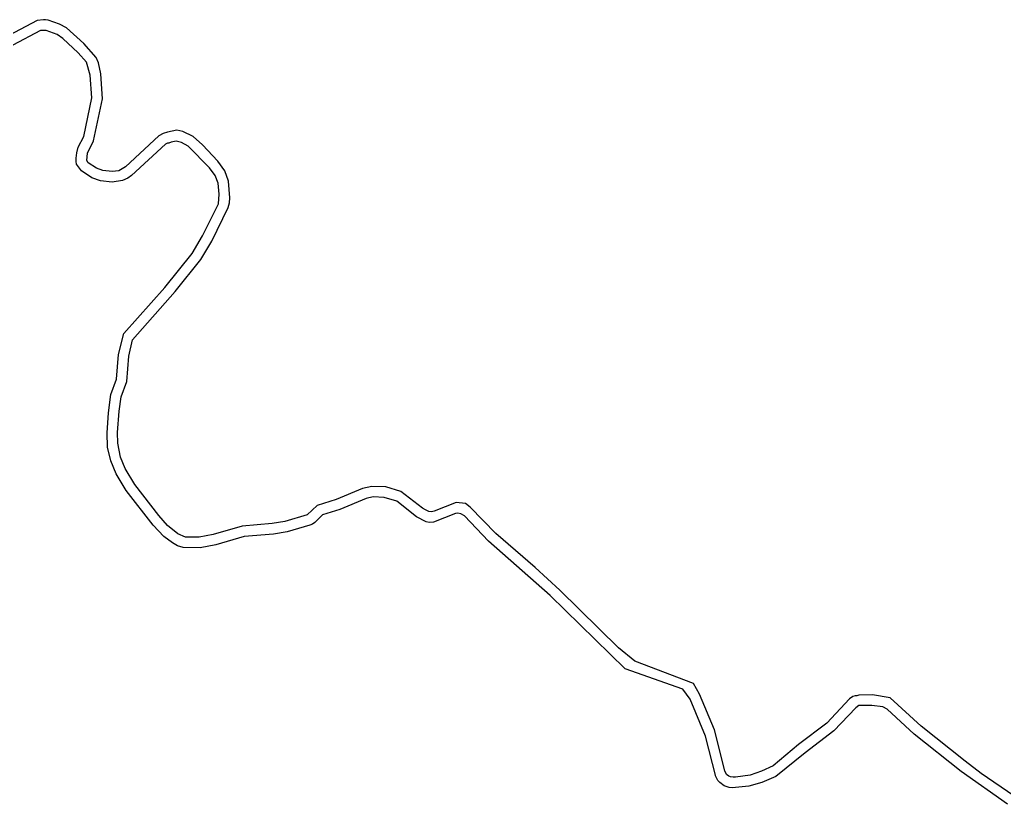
# Model space of a CAD drawing. Header units: inches. Extents: x 653559 to 669309, y 7245317 to 7256454.
# Drawn here: x 665384 to 666632, y 7252111 to 7253104 of the extents above; entities that cross this region are included whole.
import ezdxf

# ---------------------------------------------------------------- set-up
doc = ezdxf.new("R2010")
doc.units = ezdxf.units.IN
doc.header["$MEASUREMENT"] = 0
doc.layers.add('Cauce', color=5, linetype='Continuous')

msp = doc.modelspace()

# ---------------------------------------------------------------- linework, layer by layer
at = {"layer": 'Cauce', "color": 160}
msp.add_polyline3d([(666643.7, 7252121.4, 0), (666602.4, 7252149.8, 0), (666582.2, 7252165.1, 0), (666526.6, 7252209.4, 0), (666487, 7252245.3, 0), (666464.7, 7252249.1, 0), (666447.6, 7252248.8, 0), (666444.8, 7252248, 0), (666442.8, 7252248.1, 0), (666440, 7252247.1, 0), (666435.6, 7252244, 0), (666407, 7252213.5, 0), (666371.1, 7252186.3, 0), (666338.9, 7252159.3, 0), (666324.3, 7252152.4, 0), (666309.8, 7252147.6, 0), (666291.2, 7252144.9, 0), (666288.2, 7252144.8, 0), (666284.7, 7252145.4, 0), (666282.8, 7252146.3, 0), (666279.8, 7252148.5, 0), (666277.8, 7252153, 0), (666264.6, 7252204.8, 0), (666245.5, 7252250.1, 0), (666238.1, 7252263.6, 0), (666163.7, 7252292.1, 0), (666143, 7252308.6, 0), (666068.8, 7252381.7, 0), (666037.3, 7252410.7, 0), (665987.4, 7252453.6, 0), (665955.2, 7252487, 0), (665949.1, 7252491.4, 0), (665937.4, 7252493, 0), (665909.5, 7252482, 0), (665906.2, 7252481.1, 0), (665902.8, 7252481.5, 0), (665898.4, 7252483.4, 0), (665894.6, 7252485.8, 0), (665867.2, 7252506.8, 0), (665848.2, 7252512.6, 0), (665830.4, 7252513.3, 0), (665818.6, 7252510.4, 0), (665785.3, 7252496.5, 0), (665761.3, 7252488.9, 0), (665748.4, 7252477.3, 0), (665720, 7252468.6, 0), (665704.2, 7252466.1, 0), (665666.1, 7252462.9, 0), (665629.6, 7252452.3, 0), (665611.6, 7252448.9, 0), (665594.3, 7252449.1, 0), (665584.7, 7252453.2, 0), (665571.4, 7252463.9, 0), (665560.5, 7252476.5, 0), (665530.1, 7252515.6, 0), (665517.9, 7252535.8, 0), (665512.1, 7252550.4, 0), (665508.6, 7252567.8, 0), (665508.2, 7252581.4, 0), (665510.3, 7252608.5, 0), (665513, 7252626.5, 0), (665520, 7252646.1, 0), (665522.6, 7252678, 0), (665527.3, 7252699, 0), (665581.1, 7252759.9, 0), (665613.6, 7252800.8, 0), (665627.6, 7252823.8, 0), (665648.4, 7252866.3, 0), (665650.1, 7252872.5, 0), (665650.4, 7252878.6, 0), (665649, 7252899.6, 0), (665644, 7252912.9, 0), (665635.2, 7252925.2, 0), (665615.9, 7252945.8, 0), (665603.9, 7252956.4, 0), (665591, 7252962.5, 0), (665583.2, 7252964.2, 0), (665571.7, 7252962, 0), (665566, 7252960.2, 0), (665560.7, 7252957.2, 0), (665518.4, 7252918, 0), (665510, 7252913, 0), (665501.3, 7252912, 0), (665489.6, 7252913.2, 0), (665481.7, 7252916.2, 0), (665471.2, 7252923.1, 0), (665469.4, 7252926.1, 0), (665470.1, 7252935.2, 0), (665477.8, 7252951, 0), (665489, 7253004.1, 0), (665487, 7253035.6, 0), (665483.9, 7253049.8, 0), (665481.1, 7253056.5, 0), (665465.6, 7253074, 0), (665443.5, 7253093.9, 0), (665434.8, 7253098.8, 0), (665420.5, 7253103.7, 0), (665416.8, 7253104.3, 0), (665414.2, 7253104.2, 0), (665406.2, 7253103.1, 0), (665370.6, 7253084.2, 0)], dxfattribs=at)
at = {"layer": 'Cauce', "color": 160, "transparency": 33554613}
msp.add_polyline3d([(666635.9, 7252110.6, 0), (666577, 7252152.2, 0), (666517.8, 7252199.3, 0), (666483.5, 7252231.3, 0), (666478, 7252234, 0), (666463.8, 7252235.7, 0), (666447.5, 7252235.8, 0), (666443.5, 7252232.9, 0), (666415.9, 7252203.5, 0), (666379.4, 7252175.9, 0), (666342.4, 7252145.8, 0), (666324.7, 7252138.2, 0), (666308, 7252133.5, 0), (666287, 7252131.4, 0), (666283, 7252131.9, 0), (666277, 7252134.1, 0), (666271.3, 7252138.1, 0), (666268.8, 7252140.8, 0), (666266.4, 7252145.7, 0), (666253.3, 7252196.9, 0), (666233.9, 7252243.8, 0), (666224.3, 7252256.3, 0), (666151.3, 7252282.2, 0), (666056.4, 7252375.1, 0), (665978.2, 7252443.9, 0), (665948, 7252475.8, 0), (665943, 7252478.6, 0), (665939.6, 7252479.3, 0), (665936.6, 7252478.8, 0), (665908.6, 7252467.9, 0), (665903, 7252467.7, 0), (665899.2, 7252468.4, 0), (665887.2, 7252474.6, 0), (665862.1, 7252494.4, 0), (665846, 7252499.3, 0), (665832, 7252499.9, 0), (665823.3, 7252497.9, 0), (665790, 7252484, 0), (665768.1, 7252477.1, 0), (665758.2, 7252467.7, 0), (665755.2, 7252465.4, 0), (665752, 7252464.1, 0), (665723.3, 7252455.7, 0), (665706, 7252452.9, 0), (665668.5, 7252449.7, 0), (665632.7, 7252439.3, 0), (665613.1, 7252435.6, 0), (665591.4, 7252435.9, 0), (665584.3, 7252438.1, 0), (665577.9, 7252441.6, 0), (665566.9, 7252449.8, 0), (665553.3, 7252464.2, 0), (665519.1, 7252508, 0), (665506.3, 7252529.1, 0), (665499.6, 7252545.6, 0), (665495.7, 7252563, 0), (665494.9, 7252581, 0), (665496.7, 7252606.4, 0), (665499.9, 7252629.7, 0), (665506.9, 7252649, 0), (665509.4, 7252680.1, 0), (665516.2, 7252706.9, 0), (665568.2, 7252765.3, 0), (665602.6, 7252808.4, 0), (665616, 7252830.5, 0), (665636, 7252871.3, 0), (665637, 7252883.5, 0), (665635.7, 7252897.4, 0), (665631.9, 7252907.1, 0), (665624.8, 7252916.8, 0), (665597.9, 7252944.2, 0), (665589.3, 7252948.7, 0), (665582.7, 7252950.4, 0), (665576.3, 7252949.3, 0), (665573.2, 7252948.1, 0), (665571.7, 7252948.1, 0), (665569.2, 7252946.8, 0), (665526, 7252906.9, 0), (665521.1, 7252903.4, 0), (665514.5, 7252900.5, 0), (665501.6, 7252898.5, 0), (665486.5, 7252900.2, 0), (665475.8, 7252904.2, 0), (665462.7, 7252913.1, 0), (665456.4, 7252921.5, 0), (665455.7, 7252924.7, 0), (665455.8, 7252928.8, 0), (665456.6, 7252935.6, 0), (665458.2, 7252943, 0), (665465.4, 7252956.3, 0), (665475.7, 7253005.2, 0), (665473.7, 7253033.9, 0), (665468.8, 7253050.7, 0), (665458.2, 7253062.5, 0), (665439, 7253080.4, 0), (665431.9, 7253085.4, 0), (665417.7, 7253090.5, 0), (665410.7, 7253090.5, 0), (665375.7, 7253071.9, 0)], dxfattribs=at)

doc.saveas('drawing.dxf')
